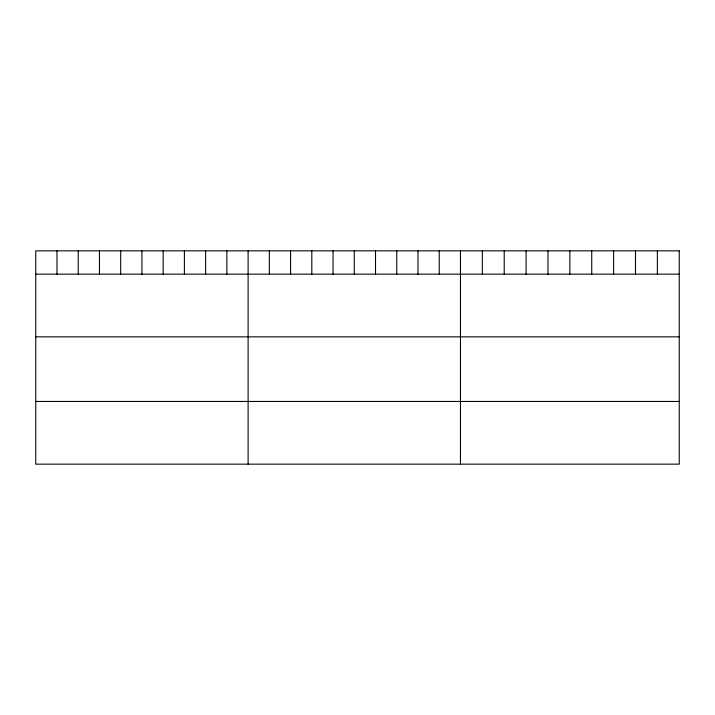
<?xml version="1.0" encoding="UTF-8"?>
<svg xmlns="http://www.w3.org/2000/svg" width="715" height="715" viewBox="0 0 715 715"><rect width="100%" height="100%" fill="white"/><g stroke="black" fill="none" stroke-linecap="round" stroke-linejoin="round"><path stroke-width="1.07" d="M35.75 274.149L679.25 274.149M35.75 336.854L679.25 336.854M35.75 401.455L679.25 401.455M657.371 250.849L657.371 274.149M635.492 250.849L635.492 274.149M613.613 250.849L613.613 274.149M591.734 250.849L591.734 274.149M569.855 250.849L569.855 274.149M547.976 250.849L547.976 274.149M526.097 250.849L526.097 274.149M504.218 250.849L504.218 274.149M482.339 250.849L482.339 274.149M460.46 250.849L460.46 464.151M439.225 250.849L439.225 274.149M417.989 250.849L417.989 274.149M396.754 250.849L396.754 274.149M375.518 250.849L375.518 274.149M354.282 250.849L354.282 274.149M333.047 250.849L333.047 274.149M311.812 250.849L311.812 274.149M290.576 250.849L290.576 274.149M269.341 250.849L269.341 274.149M248.105 250.849L248.105 464.151M226.87 250.849L226.87 274.149M205.634 250.849L205.634 274.149M184.399 250.849L184.399 274.149M163.163 250.849L163.163 274.149M141.928 250.849L141.928 274.149M120.692 250.849L120.692 274.149M99.457 250.849L99.457 274.149M78.221 250.849L78.221 274.149M56.986 250.849L56.986 274.149M679.25 250.849L35.75 250.849L35.75 464.151L679.25 464.151L679.25 250.849"/></g></svg>
